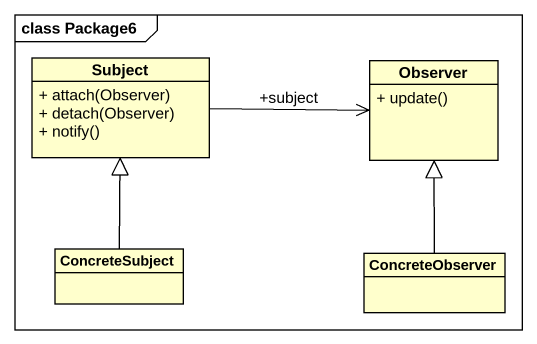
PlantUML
@startuml
mainframe class Package6
hide circle
hide empty members
skinparam classAttributeIconSize 0
class Subject {
  + attach(Observer)
  + detach(Observer)
  + notify()
}
class Observer {
  + update()
}
class ConcreteSubject
class ConcreteObserver
Subject -right-> Observer : +subject
ConcreteSubject -up-|> Subject
ConcreteObserver -up-|> Observer
@enduml
